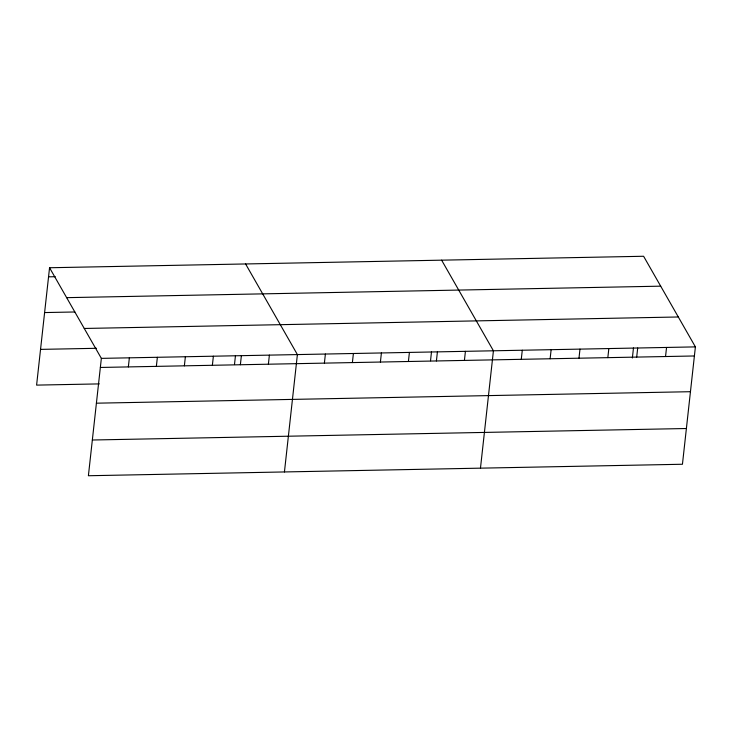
<?xml version="1.0" encoding="UTF-8"?>
<svg xmlns="http://www.w3.org/2000/svg" width="732" height="732" viewBox="0 0 732 732"><rect width="100%" height="100%" fill="white"/><g stroke="black" fill="none" stroke-linecap="round" stroke-linejoin="round"><path stroke-width="1.1" d="M49.556 267.747L101.355 358.369L88.398 475.736L682.444 464.253L695.4 346.886L643.602 256.264L49.556 267.747L36.6 385.114L99.332 383.897M128.356 366.915L129.363 357.829M156.364 366.375L157.371 357.289M184.373 365.835L185.37 356.749M212.371 365.286L213.378 356.21M234.487 364.573L235.466 355.642M240.38 364.746L241.377 355.67M268.388 364.207L269.385 355.121M284.437 471.948L297.393 354.581L245.595 263.959M324.395 363.127L325.392 354.041M352.394 362.578L353.4 353.501M380.402 362.038L381.409 352.961M408.41 361.498L409.408 352.412M430.517 360.785L431.505 351.854M436.409 360.958L437.416 351.872M464.417 360.418L465.424 351.333M480.467 468.16L493.423 350.793L441.625 260.171M521.276 359.32L522.282 350.235M550.125 358.762L551.132 349.676M578.985 358.204L579.982 349.118M607.834 357.646L608.841 348.56M632.366 357.994L633.482 347.947M636.694 357.088L637.691 348.002M665.544 356.53L666.55 347.444M48.55 276.833L55.275 276.705M66.649 297.659L660.694 286.166M44.606 312.564L74.856 311.978M84.262 328.467L678.308 316.983M40.544 349.384L96.551 348.295M101.355 358.369L695.4 346.886M100.357 367.455L694.394 355.972M96.414 403.186L690.45 391.702M92.342 440.005L686.387 428.513"/></g></svg>
